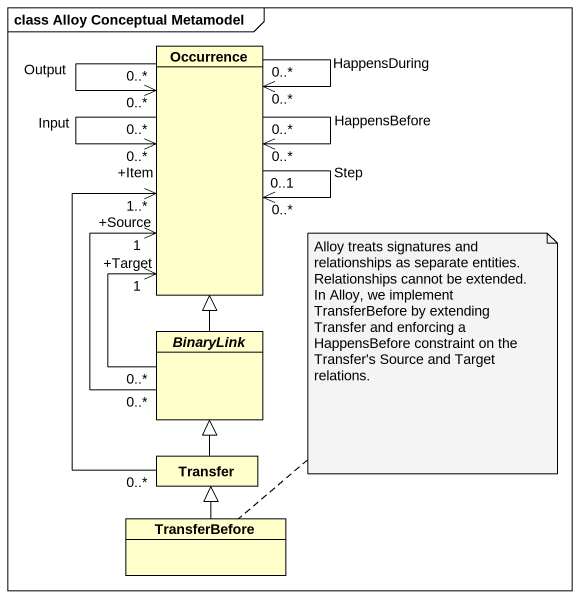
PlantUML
@startuml
mainframe class Alloy Conceptual Metamodel
hide circle
hide empty members
class Occurrence
abstract class BinaryLink
class Transfer
class TransferBefore
Occurrence "0..*" --> "0..*" Occurrence : HappensBefore
Occurrence "0..*" --> "0..*" Occurrence : HappensDuring
Occurrence "0..1" --> "0..*" Occurrence : Step
Occurrence "0..*" --> "0..*" Occurrence : Input
Occurrence "0..*" --> "0..*" Occurrence : Output
BinaryLink -up-|> Occurrence
BinaryLink "0..*" -up-> "1\n+Source" Occurrence
BinaryLink "0..*" -up-> "1\n+Target" Occurrence
Transfer "0..*" -up-> "1..*\n+Item" Occurrence
Transfer -up-|> BinaryLink
TransferBefore -up-|> Transfer
note top of TransferBefore : Alloy treats signatures and relationships as separate entities. Relationships cannot be extended. In Alloy, we implement TransferBefore by extending Transfer and enforcing a HappensBefore constraint on the Transfer's Source and Target relations.
@enduml
